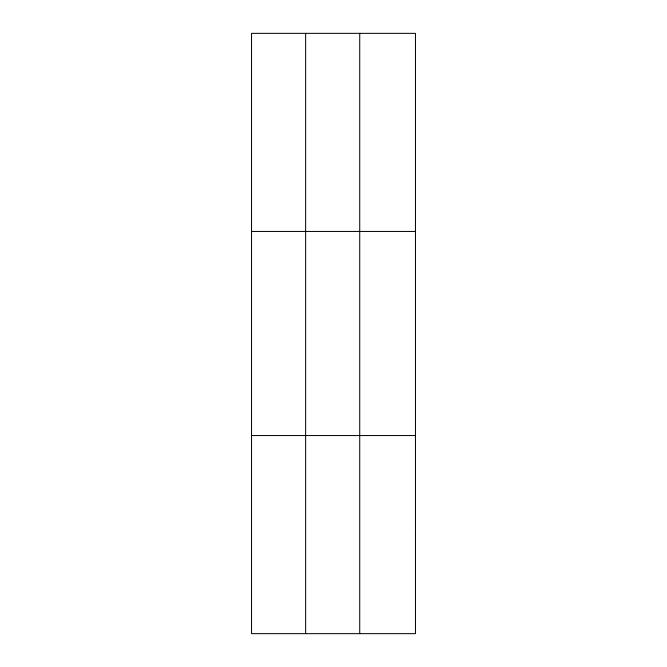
<?xml version="1.0" encoding="UTF-8"?>
<svg xmlns="http://www.w3.org/2000/svg" width="667" height="667" viewBox="0 0 667 667"><rect width="100%" height="100%" fill="white"/><g stroke="black" fill="none" stroke-linecap="round" stroke-linejoin="round"><path stroke-width="1" d="M305.636 33.35L305.636 633.65M359.73 33.35L359.73 633.65M251.534 231.449L415.466 231.449M251.534 435.551L415.466 435.551M415.466 534.601L415.466 633.65L251.534 633.65L251.534 33.35L415.466 33.35L415.466 534.601"/></g></svg>
